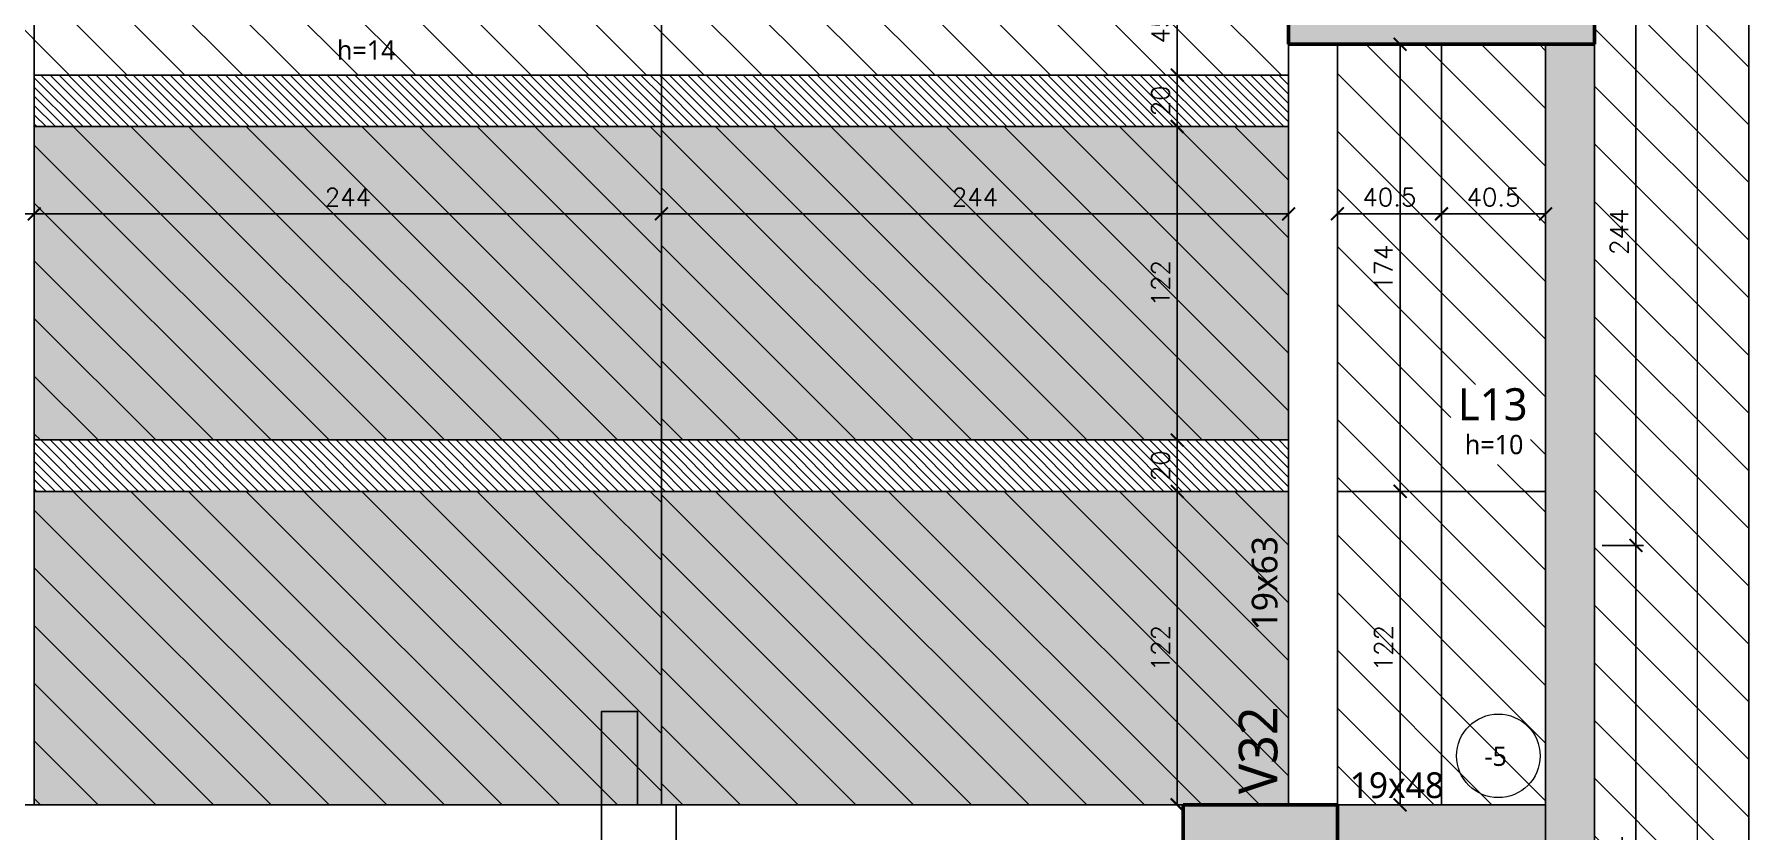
# Model space of a CAD drawing. Extents: x -32107 to -10774, y -8834 to 6017.
# Drawn here: x -29015 to -28348, y -7083 to -6773 of the extents above; entities that cross this region are included whole.
import ezdxf

# ---------------------------------------------------------------- set-up
doc = ezdxf.new("R2010")
doc.units = 0
doc.header["$PDMODE"] = 2
doc.header["$PDSIZE"] = 10
doc.layers.get('0').update_dxf_attribs({"lineweight": 13})
doc.layers.get('Defpoints').update_dxf_attribs({"lineweight": 13})
doc.layers.add('A-DETL', color=7, linetype='Continuous', lineweight=18, true_color=0x00a600)
for name, color, linetype, lineweight in [('A-FLOR', 7, 'Continuous', 18), ('A-FLOR-IDEN', 7, 'Continuous', 9), ('A-GENM', 7, 'Continuous', 18), ('S-BEAM', 7, 'Continuous', 18), ('S-BEAM-IDEN', 7, 'Continuous', 9), ('S-COLS', 7, 'Continuous', 18)]:
    doc.layers.add(name, color=color, linetype=linetype, lineweight=lineweight)
for name, color, linetype in [('Cota', 4, 'Continuous'), ('Faixa Reesc', 8, 'Continuous'), ('Hachura 122x244', 253, 'Continuous'), ('Painéis', 200, 'Continuous'), ('Reaproveitamento', 251, 'Continuous')]:
    doc.layers.add(name, color=color, linetype=linetype)
doc.styles.add('Gadugi', font='gadugi.ttf', dxfattribs={"height": 15})
doc.styles.add('Gadugi_1', font='gadugi.ttf', dxfattribs={"height": 10})
doc.styles.add('Gadugi_3', font='gadugi.ttf', dxfattribs={"height": 7.5})
doc.styles.add('Gadugi_4', font='gadugi.ttf', dxfattribs={"height": 7.5})
doc.styles.add('ROMANS', font='romans.shx')
doc.dimstyles.new('Cota Paínel', dxfattribs={"dimtxt": 7, "dimasz": 5, "dimexe": 3, "dimexo": 3, "dimgap": 3, "dimtad": 1, "dimdec": 1, "dimzin": 12, "dimdsep": 46, "dimtxsty": 'ROMANS', "dimblk": 'ARCHTICK', "dimcen": 0, "dimclrd": 4, "dimclre": 4, "dimclrt": 1, "dimadec": 1, "dimazin": 3, "dimtfac": 1, "dimtdec": 1, "dimtmove": 0, "dimatfit": 3, "dimldrblk": 'OBLIQUE', "dimfxl": 0, "dimtolj": 1, "dimtzin": 12, "dimarcsym": 0})
pattern_1 = [(135, (47.011, -948.851), (-11.22532, -11.22532), [])]

# ---------------------------------------------------------------- blocks, each defined once
blk = doc.blocks.new('PED_TAG_LAJE_R01 - TÍTULO_ESPESSURA_REBAIXO-2413107-PL K 100 - FORMA DO 6º PAVIMENTO')
at = {"layer": 'A-FLOR-IDEN'}
blk.add_circle((-0.046, -0.667), 0.325, dxfattribs=at)
blk = doc.blocks.new('_ArchTick')
at = {"color": 0, "linetype": 'ByBlock', "const_width": 0.15}
blk.add_lwpolyline([(-0.5, -0.5), (0.5, 0.5)], dxfattribs=at)
blk = doc.blocks.new('*D157')
at = {"layer": 'Cota', "color": 4, "lineweight": -2, "transparency": 16777216}
for p, q in [((-28404.67, -6972.14), (-28388.58, -6972.14)), ((-28391.58, -7216.14), (-28391.58, -6972.14)), ((-28404.67, -7216.14), (-28388.58, -7216.14))]:
    blk.add_line(p, q, dxfattribs=at)
at = {"layer": 'Defpoints', "color": 0, "transparency": 16777216}
for p in [(-28407.67, -6972.14), (-28391.58, -6972.14), (-28407.67, -7216.14)]:
    blk.add_point(p, dxfattribs=at)
at = {"layer": 'Cota', "color": 4, "lineweight": -2, "transparency": 16777216, "xscale": 5, "yscale": 5, "zscale": 5}
for p, rotation in [((-28391.58, -6972.14), 90), ((-28391.58, -7216.14), 270)]:
    blk.add_blockref('_ArchTick', p, dxfattribs=dict(at, rotation=rotation))
at = {"layer": 'Cota', "color": 1, "transparency": 16777216, "insert": (-28398.08, -7094.14), "char_height": 7, "attachment_point": 5, "rotation": 90, "style": 'ROMANS'}
blk.add_mtext('\\A1;244', dxfattribs=at)
blk = doc.blocks.new('_OBLIQUE')
at = {"color": 0, "linetype": 'ByBlock', "lineweight": -2}
for p, q in [((0, 0), (-1, 0)), ((-0.5, -0.5), (0.5, 0.5))]:
    blk.add_line(p, q, dxfattribs=at)
blk = doc.blocks.new('*D158')
at = {"layer": 'Cota', "color": 4, "lineweight": -2, "transparency": 16777216}
for p, q in [((-28404.67, -6728.14), (-28388.58, -6728.14)), ((-28391.58, -6972.14), (-28391.58, -6728.14)), ((-28404.67, -6972.14), (-28388.58, -6972.14))]:
    blk.add_line(p, q, dxfattribs=at)
at = {"layer": 'Defpoints', "color": 0, "transparency": 16777216}
for p in [(-28407.67, -6728.14), (-28391.58, -6728.14), (-28407.67, -6972.14)]:
    blk.add_point(p, dxfattribs=at)
at = {"layer": 'Cota', "color": 4, "lineweight": -2, "transparency": 16777216, "xscale": 5, "yscale": 5, "zscale": 5}
for p, rotation in [((-28391.58, -6728.14), 90), ((-28391.58, -6972.14), 270)]:
    blk.add_blockref('_ArchTick', p, dxfattribs=dict(at, rotation=rotation))
at = {"layer": 'Cota', "color": 1, "transparency": 16777216, "insert": (-28398.08, -6850.14), "char_height": 7, "attachment_point": 5, "rotation": 90, "style": 'ROMANS'}
blk.add_mtext('\\A1;244', dxfattribs=at)
blk = doc.blocks.new('*D222')
at = {"layer": 'A-GENM', "color": 4, "lineweight": -2, "transparency": 16777216}
for p, q in [((-29258.71, -6812.14), (-29258.71, -6846.13)), ((-29014.71, -6812.14), (-29014.71, -6846.13)), ((-29258.71, -6843.13), (-29014.71, -6843.13))]:
    blk.add_line(p, q, dxfattribs=at)
at = {"layer": 'Defpoints', "color": 0, "transparency": 16777216}
for p in [(-29258.71, -6809.14), (-29014.71, -6809.14), (-29014.71, -6843.13)]:
    blk.add_point(p, dxfattribs=at)
at = {"layer": 'A-GENM', "color": 4, "lineweight": -2, "transparency": 16777216, "xscale": 5, "yscale": 5, "zscale": 5, "rotation": 180}
blk.add_blockref('_ArchTick', (-29258.71, -6843.13), dxfattribs=at)
at = {"layer": 'A-GENM', "color": 4, "lineweight": -2, "transparency": 16777216, "xscale": 5, "yscale": 5, "zscale": 5}
blk.add_blockref('_ArchTick', (-29014.71, -6843.13), dxfattribs=at)
at = {"layer": 'A-GENM', "color": 1, "transparency": 16777216, "insert": (-29136.71, -6836.63), "char_height": 7, "attachment_point": 5, "style": 'ROMANS'}
blk.add_mtext('\\A1;244', dxfattribs=at)
blk = doc.blocks.new('122x244')
at = {"layer": 'Hachura 122x244'}
h = blk.add_hatch(color=256, dxfattribs=at)
h.dxf.hatch_style = 2
h.paths.add_polyline_path([(-30259.5, 9300.7), (-30015.5, 9300.7), (-30015.5, 9422.7), (-30259.5, 9422.7)])
at = {"layer": 'Painéis'}
blk.add_lwpolyline([(-30259.5, 9300.7), (-30015.5, 9300.7), (-30015.5, 9422.7), (-30259.5, 9422.7)], close=True, dxfattribs=at)
blk = doc.blocks.new('*D223')
at = {"layer": 'A-GENM', "color": 4, "lineweight": -2, "transparency": 16777216}
for p, q in [((-29014.71, -6812.14), (-29014.71, -6846.13)), ((-28770.71, -6812.14), (-28770.71, -6846.13)), ((-29014.71, -6843.13), (-28770.71, -6843.13))]:
    blk.add_line(p, q, dxfattribs=at)
at = {"layer": 'Defpoints', "color": 0, "transparency": 16777216}
for p in [(-29014.71, -6809.14), (-28770.71, -6809.14), (-28770.71, -6843.13)]:
    blk.add_point(p, dxfattribs=at)
at = {"layer": 'A-GENM', "color": 4, "lineweight": -2, "transparency": 16777216, "xscale": 5, "yscale": 5, "zscale": 5, "rotation": 180}
blk.add_blockref('_ArchTick', (-29014.71, -6843.13), dxfattribs=at)
at = {"layer": 'A-GENM', "color": 4, "lineweight": -2, "transparency": 16777216, "xscale": 5, "yscale": 5, "zscale": 5}
blk.add_blockref('_ArchTick', (-28770.71, -6843.13), dxfattribs=at)
at = {"layer": 'A-GENM', "color": 1, "transparency": 16777216, "insert": (-28892.71, -6836.63), "char_height": 7, "attachment_point": 5, "style": 'ROMANS'}
blk.add_mtext('\\A1;244', dxfattribs=at)
blk = doc.blocks.new('*D224')
at = {"layer": 'A-GENM', "color": 4, "lineweight": -2, "transparency": 16777216}
for p, q in [((-28770.71, -6812.14), (-28770.71, -6846.13)), ((-28526.71, -6812.14), (-28526.71, -6846.13)), ((-28770.71, -6843.13), (-28526.71, -6843.13))]:
    blk.add_line(p, q, dxfattribs=at)
at = {"layer": 'Defpoints', "color": 0, "transparency": 16777216}
for p in [(-28770.71, -6809.14), (-28526.71, -6809.14), (-28526.71, -6843.13)]:
    blk.add_point(p, dxfattribs=at)
at = {"layer": 'A-GENM', "color": 4, "lineweight": -2, "transparency": 16777216, "xscale": 5, "yscale": 5, "zscale": 5, "rotation": 180}
blk.add_blockref('_ArchTick', (-28770.71, -6843.13), dxfattribs=at)
at = {"layer": 'A-GENM', "color": 4, "lineweight": -2, "transparency": 16777216, "xscale": 5, "yscale": 5, "zscale": 5}
blk.add_blockref('_ArchTick', (-28526.71, -6843.13), dxfattribs=at)
at = {"layer": 'A-GENM', "color": 1, "transparency": 16777216, "insert": (-28648.71, -6836.63), "char_height": 7, "attachment_point": 5, "style": 'ROMANS'}
blk.add_mtext('\\A1;244', dxfattribs=at)
blk = doc.blocks.new('*D203')
at = {"layer": 'Cota', "color": 4, "lineweight": -2, "transparency": 16777216}
for p, q in [((-28550.01, -6951.14), (-28573.03, -6951.14)), ((-28570.03, -7073.14), (-28570.03, -6951.14)), ((-28550.01, -7073.14), (-28573.03, -7073.14))]:
    blk.add_line(p, q, dxfattribs=at)
at = {"layer": 'Defpoints', "color": 0, "transparency": 16777216}
for p in [(-28570.03, -6951.14), (-28547.01, -6951.14), (-28547.01, -7073.14)]:
    blk.add_point(p, dxfattribs=at)
at = {"layer": 'Cota', "color": 4, "lineweight": -2, "transparency": 16777216, "xscale": 5, "yscale": 5, "zscale": 5}
for p, rotation in [((-28570.03, -6951.14), 90), ((-28570.03, -7073.14), 270)]:
    blk.add_blockref('_ArchTick', p, dxfattribs=dict(at, rotation=rotation))
at = {"layer": 'Cota', "color": 1, "transparency": 16777216, "insert": (-28576.53, -7012.14), "char_height": 7, "attachment_point": 5, "rotation": 90, "style": 'ROMANS'}
blk.add_mtext('\\A1;122', dxfattribs=at)
blk = doc.blocks.new('*D204')
at = {"layer": 'Cota', "color": 4, "lineweight": -2, "transparency": 16777216}
for p, q in [((-28559.22, -6931.14), (-28573.03, -6931.14)), ((-28570.03, -6951.14), (-28570.03, -6931.14)), ((-28550.01, -6951.14), (-28573.03, -6951.14))]:
    blk.add_line(p, q, dxfattribs=at)
at = {"layer": 'Defpoints', "color": 0, "transparency": 16777216}
for p in [(-28570.03, -6931.14), (-28556.22, -6931.14), (-28547.01, -6951.14)]:
    blk.add_point(p, dxfattribs=at)
at = {"layer": 'Cota', "color": 4, "lineweight": -2, "transparency": 16777216, "xscale": 5, "yscale": 5, "zscale": 5}
for p, rotation in [((-28570.03, -6931.14), 90), ((-28570.03, -6951.14), 270)]:
    blk.add_blockref('_ArchTick', p, dxfattribs=dict(at, rotation=rotation))
at = {"layer": 'Cota', "color": 1, "transparency": 16777216, "insert": (-28576.53, -6941.14), "char_height": 7, "attachment_point": 5, "rotation": 90, "style": 'ROMANS'}
blk.add_mtext('\\A1;20', dxfattribs=at)
blk = doc.blocks.new('*D205')
at = {"layer": 'Cota', "color": 4, "lineweight": -2, "transparency": 16777216}
for p, q in [((-28559.22, -6809.14), (-28573.03, -6809.14)), ((-28570.03, -6931.14), (-28570.03, -6809.14)), ((-28559.22, -6931.14), (-28573.03, -6931.14))]:
    blk.add_line(p, q, dxfattribs=at)
at = {"layer": 'Defpoints', "color": 0, "transparency": 16777216}
for p in [(-28570.03, -6809.14), (-28556.22, -6809.14), (-28556.22, -6931.14)]:
    blk.add_point(p, dxfattribs=at)
at = {"layer": 'Cota', "color": 4, "lineweight": -2, "transparency": 16777216, "xscale": 5, "yscale": 5, "zscale": 5}
for p, rotation in [((-28570.03, -6809.14), 90), ((-28570.03, -6931.14), 270)]:
    blk.add_blockref('_ArchTick', p, dxfattribs=dict(at, rotation=rotation))
at = {"layer": 'Cota', "color": 1, "transparency": 16777216, "insert": (-28576.53, -6870.14), "char_height": 7, "attachment_point": 5, "rotation": 90, "style": 'ROMANS'}
blk.add_mtext('\\A1;122', dxfattribs=at)
blk = doc.blocks.new('*D206')
at = {"layer": 'Cota', "color": 4, "lineweight": -2, "transparency": 16777216}
for p, q in [((-28559.22, -6789.14), (-28573.03, -6789.14)), ((-28570.03, -6809.14), (-28570.03, -6789.14)), ((-28559.22, -6809.14), (-28573.03, -6809.14))]:
    blk.add_line(p, q, dxfattribs=at)
at = {"layer": 'Defpoints', "color": 0, "transparency": 16777216}
for p in [(-28570.03, -6789.14), (-28556.22, -6789.14), (-28556.22, -6809.14)]:
    blk.add_point(p, dxfattribs=at)
at = {"layer": 'Cota', "color": 4, "lineweight": -2, "transparency": 16777216, "xscale": 5, "yscale": 5, "zscale": 5}
for p, rotation in [((-28570.03, -6789.14), 90), ((-28570.03, -6809.14), 270)]:
    blk.add_blockref('_ArchTick', p, dxfattribs=dict(at, rotation=rotation))
at = {"layer": 'Cota', "color": 1, "transparency": 16777216, "insert": (-28576.53, -6799.14), "char_height": 7, "attachment_point": 5, "rotation": 90, "style": 'ROMANS'}
blk.add_mtext('\\A1;20', dxfattribs=at)
blk = doc.blocks.new('*D207')
at = {"layer": 'Cota', "color": 4, "lineweight": -2, "transparency": 16777216}
for p, q in [((-28559.22, -6743.64), (-28573.03, -6743.64)), ((-28570.03, -6789.14), (-28570.03, -6743.64)), ((-28559.22, -6789.14), (-28573.03, -6789.14))]:
    blk.add_line(p, q, dxfattribs=at)
at = {"layer": 'Defpoints', "color": 0, "transparency": 16777216}
for p in [(-28570.03, -6743.64), (-28556.22, -6743.64), (-28556.22, -6789.14)]:
    blk.add_point(p, dxfattribs=at)
at = {"layer": 'Cota', "color": 4, "lineweight": -2, "transparency": 16777216, "xscale": 5, "yscale": 5, "zscale": 5}
for p, rotation in [((-28570.03, -6743.64), 90), ((-28570.03, -6789.14), 270)]:
    blk.add_blockref('_ArchTick', p, dxfattribs=dict(at, rotation=rotation))
at = {"layer": 'Cota', "color": 1, "transparency": 16777216, "insert": (-28576.53, -6766.39), "char_height": 7, "attachment_point": 5, "rotation": 90, "style": 'ROMANS'}
blk.add_mtext('\\A1;45.5', dxfattribs=at)
blk = doc.blocks.new('*D252')
at = {"layer": 'Cota', "color": 4, "lineweight": -2, "transparency": 16777216}
for p, q in [((-28470.21, -6951.14), (-28486.3, -6951.14)), ((-28483.3, -7073.14), (-28483.3, -6951.14)), ((-28470.21, -7073.14), (-28486.3, -7073.14))]:
    blk.add_line(p, q, dxfattribs=at)
at = {"layer": 'Defpoints', "color": 0, "transparency": 16777216}
for p in [(-28483.3, -6951.14), (-28467.21, -6951.14), (-28467.21, -7073.14)]:
    blk.add_point(p, dxfattribs=at)
at = {"layer": 'Cota', "color": 4, "lineweight": -2, "transparency": 16777216, "xscale": 5, "yscale": 5, "zscale": 5}
for p, rotation in [((-28483.3, -6951.14), 90), ((-28483.3, -7073.14), 270)]:
    blk.add_blockref('_ArchTick', p, dxfattribs=dict(at, rotation=rotation))
at = {"layer": 'Cota', "color": 1, "transparency": 16777216, "insert": (-28489.8, -7012.14), "char_height": 7, "attachment_point": 5, "rotation": 90, "style": 'ROMANS'}
blk.add_mtext('\\A1;122', dxfattribs=at)
blk = doc.blocks.new('*D253')
at = {"layer": 'Cota', "color": 4, "lineweight": -2, "transparency": 16777216}
for p, q in [((-28470.21, -6777.14), (-28486.3, -6777.14)), ((-28483.3, -6951.14), (-28483.3, -6777.14)), ((-28470.21, -6951.14), (-28486.3, -6951.14))]:
    blk.add_line(p, q, dxfattribs=at)
at = {"layer": 'Defpoints', "color": 0, "transparency": 16777216}
for p in [(-28483.3, -6777.14), (-28467.21, -6777.14), (-28467.21, -6951.14)]:
    blk.add_point(p, dxfattribs=at)
at = {"layer": 'Cota', "color": 4, "lineweight": -2, "transparency": 16777216, "xscale": 5, "yscale": 5, "zscale": 5}
for p, rotation in [((-28483.3, -6777.14), 90), ((-28483.3, -6951.14), 270)]:
    blk.add_blockref('_ArchTick', p, dxfattribs=dict(at, rotation=rotation))
at = {"layer": 'Cota', "color": 1, "transparency": 16777216, "insert": (-28489.8, -6864.14), "char_height": 7, "attachment_point": 5, "rotation": 90, "style": 'ROMANS'}
blk.add_mtext('\\A1;174', dxfattribs=at)
blk = doc.blocks.new('*D254')
at = {"layer": 'Cota', "color": 4, "lineweight": -2, "transparency": 16777216}
for p, q in [((-28467.21, -6806.64), (-28467.21, -6846.13)), ((-28426.71, -6806.64), (-28426.71, -6846.13)), ((-28426.71, -6843.13), (-28467.21, -6843.13))]:
    blk.add_line(p, q, dxfattribs=at)
at = {"layer": 'Defpoints', "color": 0, "transparency": 16777216}
for p in [(-28467.21, -6803.64), (-28426.71, -6803.64), (-28467.21, -6843.13)]:
    blk.add_point(p, dxfattribs=at)
at = {"layer": 'Cota', "color": 4, "lineweight": -2, "transparency": 16777216, "xscale": 5, "yscale": 5, "zscale": 5, "rotation": 180}
blk.add_blockref('_ArchTick', (-28467.21, -6843.13), dxfattribs=at)
at = {"layer": 'Cota', "color": 4, "lineweight": -2, "transparency": 16777216, "xscale": 5, "yscale": 5, "zscale": 5}
blk.add_blockref('_ArchTick', (-28426.71, -6843.13), dxfattribs=at)
at = {"layer": 'Cota', "color": 1, "transparency": 16777216, "insert": (-28446.96, -6836.63), "char_height": 7, "attachment_point": 5, "style": 'ROMANS'}
blk.add_mtext('\\A1;40.5', dxfattribs=at)
blk = doc.blocks.new('*D255')
at = {"layer": 'Cota', "color": 4, "lineweight": -2, "transparency": 16777216}
for p, q in [((-28467.21, -6806.64), (-28467.21, -6846.13)), ((-28507.71, -6820.19), (-28507.71, -6846.13)), ((-28467.21, -6843.13), (-28507.71, -6843.13))]:
    blk.add_line(p, q, dxfattribs=at)
at = {"layer": 'Defpoints', "color": 0, "transparency": 16777216}
for p in [(-28467.21, -6803.64), (-28507.71, -6817.19), (-28507.71, -6843.13)]:
    blk.add_point(p, dxfattribs=at)
at = {"layer": 'Cota', "color": 4, "lineweight": -2, "transparency": 16777216, "xscale": 5, "yscale": 5, "zscale": 5, "rotation": 180}
blk.add_blockref('_ArchTick', (-28507.71, -6843.13), dxfattribs=at)
at = {"layer": 'Cota', "color": 4, "lineweight": -2, "transparency": 16777216, "xscale": 5, "yscale": 5, "zscale": 5}
blk.add_blockref('_ArchTick', (-28467.21, -6843.13), dxfattribs=at)
at = {"layer": 'Cota', "color": 1, "transparency": 16777216, "insert": (-28487.46, -6836.63), "char_height": 7, "attachment_point": 5, "style": 'ROMANS'}
blk.add_mtext('\\A1;40.5', dxfattribs=at)

msp = doc.modelspace()

# ---------------------------------------------------------------- hatches: boundary and pattern name
at = {"layer": 'Faixa Reesc'}
h = msp.add_hatch(dxfattribs=at)
h.set_pattern_fill('ANSI31', color=256, scale=0.8, angle=90)
h.set_pattern_definition([(135, (425.8505, -10482.5464), (-1.79605122, -1.79605122), [])])
h.paths.add_polyline_path([(-29014.71, -6789.14), (-28770.71, -6789.14), (-28770.71, -6809.14), (-29014.71, -6809.14)])
h = msp.add_hatch(dxfattribs=at)
h.set_pattern_fill('ANSI31', color=256, scale=0.8, angle=90)
h.set_pattern_definition([(135, (181.8505, -10482.5464), (-1.79605122, -1.79605122), [])])
h.paths.add_polyline_path([(-28770.71, -6789.14), (-28526.71, -6789.14), (-28526.71, -6809.14), (-28770.71, -6809.14)])
h = msp.add_hatch(dxfattribs=at)
h.set_pattern_fill('ANSI31', color=256, scale=0.8, angle=90)
h.set_pattern_definition([(135, (425.8505, -10624.5464), (-1.79605122, -1.79605122), [])])
h.paths.add_polyline_path([(-29014.71, -6931.14), (-28770.71, -6931.14), (-28770.71, -6951.14), (-29014.71, -6951.14)])
h = msp.add_hatch(dxfattribs=at)
h.set_pattern_fill('ANSI31', color=256, scale=0.8, angle=90)
h.set_pattern_definition([(135, (181.8505, -10624.5464), (-1.79605122, -1.79605122), [])])
h.paths.add_polyline_path([(-28770.71, -6931.14), (-28526.71, -6931.14), (-28526.71, -6951.14), (-28770.71, -6951.14)])
at = {"layer": 'Reaproveitamento'}
h = msp.add_hatch(dxfattribs=at)
h.set_pattern_fill('ANSI31', color=256, scale=5, angle=90)
h.set_pattern_definition(pattern_1)
h.paths.add_polyline_path([(-28770.71, -6743.64), (-28526.71, -6743.64), (-28526.71, -6758.14), (-28526.71, -6789.14), (-28770.71, -6789.14)])
h.paths.add_polyline_path([(-29014.71, -6743.64), (-28770.71, -6743.64), (-28770.71, -6789.14), (-29014.71, -6789.14)])
h.paths.add_polyline_path([(-29258.71, -6743.64), (-29014.71, -6743.64), (-29014.71, -6789.14), (-29258.71, -6789.14)])
h.paths.add_polyline_path([(-29293.71, -6743.64), (-29258.71, -6743.64), (-29258.71, -6789.14), (-29258.71, -6931.14), (-29293.71, -6931.14)])
h.paths.add_polyline_path([(-29293.71, -6621.64), (-29293.71, -6601.64), (-29271.21, -6601.64), (-29271.21, -6621.64), (-29258.71, -6621.64), (-29258.71, -6743.64), (-29293.71, -6743.64)])
h.paths.add_polyline_path([(-29537.71, -6743.64), (-29293.71, -6743.64), (-29293.71, -6789.14), (-29537.71, -6789.14)])
h.paths.add_polyline_path([(-29293.71, -6931.14), (-29258.71, -6931.14), (-29258.71, -7073.14), (-29293.71, -7073.14)])
h.paths.add_polyline_path([(-28873.47, -6779.55), (-28897.74, -6779.55), (-28897.74, -6749.55), (-28873.47, -6749.55)], flags=24)
h.paths.add_polyline_path([(-28873.07, -6789.79), (-28901.76, -6789.79), (-28901.76, -6771.8), (-28873.07, -6771.8)], flags=9)
h = msp.add_hatch(dxfattribs=at)
h.set_pattern_fill('ANSI31', color=256, scale=5, angle=90)
h.set_pattern_definition([(135, (-1157.109, -10583.046), (-11.22532, -11.22532), [])])
h.paths.add_polyline_path([(-28347.67, -6617.14), (-28363.71, -6617.14), (-28363.71, -6602.14), (-28407.67, -6602.14), (-28407.67, -7527.14), (-28347.67, -7527.14)])
h = msp.add_hatch(dxfattribs=at)
h.set_pattern_fill('ANSI31', color=256, scale=5, angle=90)
h.set_pattern_definition(pattern_1)
h.paths.add_polyline_path([(-28467.21, -6777.14), (-28426.71, -6777.14), (-28426.71, -6951.14), (-28467.21, -6951.14)])
h.paths.add_polyline_path([(-28463.75, -6924.5, 1), (-28431.25, -6924.5, 1)], flags=16)
h.paths.add_polyline_path([(-28507.71, -6777.14), (-28467.21, -6777.14), (-28467.21, -6951.14), (-28507.71, -6951.14)])
h.paths.add_polyline_path([(-28507.71, -6951.14), (-28467.21, -6951.14), (-28467.21, -7073.14), (-28507.71, -7073.14)])
h.paths.add_polyline_path([(-28467.21, -6951.14), (-28426.71, -6951.14), (-28426.71, -7073.14), (-28467.21, -7073.14)])
h.paths.add_polyline_path([(-28434.54, -6841.88), (-28459.37, -6841.88), (-28459.37, -6831.38), (-28434.54, -6831.38)], flags=24)
h.paths.add_polyline_path([(-28439.45, -6932.95), (-28453.26, -6932.95), (-28453.26, -6914.96), (-28439.45, -6914.96)], flags=8)
h.paths.add_polyline_path([(-28430.03, -6897.14), (-28463.93, -6897.14), (-28463.93, -6867.15), (-28430.03, -6867.15)], flags=24)
h.paths.add_polyline_path([(-28433.92, -6907.39), (-28462.61, -6907.39), (-28462.61, -6889.39), (-28433.92, -6889.39)], flags=24)
h.paths.add_polyline_path([(-28482.05, -6874.56), (-28482.05, -6853.72), (-28471.55, -6853.72), (-28471.55, -6874.56)], flags=24)
h.paths.add_polyline_path([(-28475.04, -6841.88), (-28499.87, -6841.88), (-28499.87, -6831.38), (-28475.04, -6831.38)], flags=24)
h.paths.add_polyline_path([(-28482.05, -7022.39), (-28482.05, -7001.89), (-28471.55, -7001.89), (-28471.55, -7022.39)], flags=24)
h.paths.add_polyline_path([(-28512.49, -7072.5), (-28512.49, -7028.6), (-28476.49, -7028.6), (-28476.49, -7072.5)], flags=9)
h.paths.add_polyline_path([(-28509.47, -7008.95), (-28509.47, -6966.6), (-28485.48, -6966.6), (-28485.48, -7008.95)], flags=9)
h.paths.add_polyline_path([(-28424.83, -7077.99), (-28468.73, -7077.99), (-28468.73, -7042), (-28424.83, -7042)], flags=9)
h = msp.add_hatch(dxfattribs=at)
h.set_pattern_fill('ANSI31', color=256, scale=5, angle=90)
h.set_pattern_definition([(135, (-274.991, -10523.737), (-11.22532, -11.22532), [])])
h.paths.add_polyline_path([(-29014.71, -6931.14), (-28770.71, -6931.14), (-28770.71, -6809.14), (-29014.71, -6809.14)])
h = msp.add_hatch(dxfattribs=at)
h.set_pattern_fill('ANSI31', color=256, scale=5, angle=90)
h.set_pattern_definition([(135, (-518.991, -10523.737), (-11.22532, -11.22532), [])])
h.paths.add_polyline_path([(-28770.71, -6931.14), (-28526.71, -6931.14), (-28526.71, -6809.14), (-28770.71, -6809.14)])
h = msp.add_hatch(dxfattribs=at)
h.set_pattern_fill('ANSI31', color=256, scale=5, angle=90)
h.set_pattern_definition([(135, (-274.991, -10665.737), (-11.22532, -11.22532), [])])
h.paths.add_polyline_path([(-29014.71, -7073.14), (-28770.71, -7073.14), (-28770.71, -6951.14), (-29014.71, -6951.14)])
h = msp.add_hatch(dxfattribs=at)
h.set_pattern_fill('ANSI31', color=256, scale=5, angle=90)
h.set_pattern_definition([(135, (-518.991, -10665.737), (-11.22532, -11.22532), [])])
h.paths.add_polyline_path([(-28770.71, -7073.14), (-28526.71, -7073.14), (-28526.71, -6951.14), (-28770.71, -6951.14)])
at = {"layer": 'S-BEAM', "true_color": 0xccffcc}
msp.add_hatch(color=254, dxfattribs=at).paths.add_polyline_path([(-28407.71, -7448.14), (-28407.71, -6777.14), (-28426.71, -6777.14), (-28426.71, -7448.14)], flags=0)
at = {"layer": 'S-BEAM', "true_color": 0xd9d9d9}
msp.add_hatch(color=254, dxfattribs=at).paths.add_polyline_path([(-28507.71, -7092.14), (-28426.71, -7092.14), (-28426.71, -7073.14), (-28507.71, -7073.14)], flags=0)
at = {"layer": 'S-COLS', "true_color": 0x808080}
for points in [[(-28407.71, -6777.14), (-28407.71, -6758.14), (-28526.71, -6758.14), (-28526.71, -6777.14)], [(-28507.71, -7113.14), (-28507.71, -7073.14), (-28567.71, -7073.14), (-28567.71, -7113.14)]]:
    msp.add_hatch(color=8, dxfattribs=at).paths.add_polyline_path(points, flags=0)

# ---------------------------------------------------------------- linework, layer by layer
at = {"layer": 'A-DETL'}
msp.add_line((-28407.71, -6602.14), (-28407.71, -7467.14), dxfattribs=at)
at = {"layer": 'A-FLOR'}
msp.add_line((-28367.71, -6602.14), (-28367.71, -7507.14), dxfattribs=at)
at = {"layer": 'Cota'}
msp.add_lwpolyline([(-28788.98, -7144.61), (-28778.98, -7144.61), (-28778.98, -7113.14), (-28764.98, -7113.14), (-28764.98, -7073.14), (-28779.98, -7073.14), (-28779.98, -7036.75), (-28793.98, -7036.75), (-28793.98, -7113.14), (-28788.98, -7113.14), (-28788.98, -7144.61)], dxfattribs=at)
at = {"layer": 'Painéis'}
msp.add_line((-28347.67, -7527.14), (-28347.67, -6617.14), dxfattribs=at)
msp.add_lwpolyline([(-28363.71, -6617.14), (-28363.71, -6602.14), (-28407.67, -6602.14), (-28407.67, -7527.14), (-28347.67, -7527.14), (-28347.67, -6617.14), (-28363.71, -6617.14)], dxfattribs=at)
for points in [[(-28770.71, -6789.14), (-29014.71, -6789.14), (-29014.71, -6743.64), (-28770.71, -6743.64)], [(-28526.71, -6789.14), (-28770.71, -6789.14), (-28770.71, -6743.64), (-28526.71, -6743.64)], [(-28467.21, -6951.14), (-28507.71, -6951.14), (-28507.71, -6777.14), (-28467.21, -6777.14)], [(-28467.21, -6951.14), (-28426.71, -6951.14), (-28426.71, -6777.14), (-28467.21, -6777.14)], [(-28770.71, -6809.14), (-29014.71, -6809.14), (-29014.71, -6789.14), (-28770.71, -6789.14)], [(-28526.71, -6809.14), (-28770.71, -6809.14), (-28770.71, -6789.14), (-28526.71, -6789.14)], [(-28770.71, -6951.14), (-29014.71, -6951.14), (-29014.71, -6931.14), (-28770.71, -6931.14)], [(-28526.71, -6951.14), (-28770.71, -6951.14), (-28770.71, -6931.14), (-28526.71, -6931.14)], [(-28467.21, -6951.14), (-28507.71, -6951.14), (-28507.71, -7073.14), (-28467.21, -7073.14)], [(-28467.21, -7073.14), (-28426.71, -7073.14), (-28426.71, -6951.14), (-28467.21, -6951.14)]]:
    msp.add_lwpolyline(points, close=True, dxfattribs=at)
at = {"layer": 'S-BEAM', "lineweight": 25}
for p, q in [((-28526.71, -7073.14), (-28526.71, -6777.14)), ((-28507.71, -7073.14), (-28507.71, -6777.14)), ((-28426.71, -7448.14), (-28426.71, -6777.14)), ((-28407.71, -7448.14), (-28407.71, -6777.14)), ((-29309.71, -7073.14), (-28567.71, -7073.14)), ((-28507.71, -7073.14), (-28426.71, -7073.14))]:
    msp.add_line(p, q, dxfattribs=at)
at = {"layer": 'S-COLS', "lineweight": 50}
for p, q in [((-28526.71, -6777.14), (-28526.71, -6758.14)), ((-28407.71, -6758.14), (-28407.71, -6777.14)), ((-28407.71, -6777.14), (-28526.71, -6777.14)), ((-28567.71, -7113.14), (-28567.71, -7073.14)), ((-28567.71, -7073.14), (-28507.71, -7073.14)), ((-28507.71, -7073.14), (-28507.71, -7113.14))]:
    msp.add_line(p, q, dxfattribs=at)

# ---------------------------------------------------------------- block references
at = {"layer": 'A-FLOR-IDEN', "xscale": 49.99999999999998, "yscale": 49.99999999999998, "zscale": 49.99999999999998}
msp.add_blockref('PED_TAG_LAJE_R01 - TÍTULO_ESPESSURA_REBAIXO-2413107-PL K 100 - FORMA DO 6º PAVIMENTO', (-28442.77, -7020.72), dxfattribs=at)
at = {"layer": 'Reaproveitamento'}
for p in [(1244.79, -16231.84), (1488.79, -16231.84), (1244.79, -16373.84), (1488.79, -16373.84)]:
    msp.add_blockref('122x244', p, dxfattribs=at)

# ---------------------------------------------------------------- texts
at = {"layer": 'A-FLOR-IDEN', "attachment_point": 1}
for s, insert, char_height, width, style in [('h=14', (-28896.97, -6775.65), 7.5, 29.6624, 'Gadugi_3'), ('L13', (-28460.86, -6910.99), 12.5, 33.27, 'Gadugi_4'), ('h=10', (-28458.13, -6929.16), 7.5, 29.6624, 'Gadugi_3'), ('-5', (-28450.49, -7050.48), 7.5, 12.0253, 'Gadugi_3')]:
    msp.add_mtext(s, dxfattribs=dict(at, insert=insert, char_height=char_height, width=width, style=style))
at = {"layer": 'S-BEAM-IDEN', "attachment_point": 1, "rotation": 90}
for s, insert, char_height, width, style in [('19x63', (-28541.03, -7005.22), 10, 44.8945, 'Gadugi_1'), ('V32', (-28546.06, -7068.92), 15, 44.0928, 'Gadugi')]:
    msp.add_mtext(s, dxfattribs=dict(at, insert=insert, char_height=char_height, width=width, style=style))
at = {"layer": 'S-BEAM-IDEN', "insert": (-28502.9, -7060.48), "char_height": 10, "width": 44.8945, "attachment_point": 1, "style": 'Gadugi_1'}
msp.add_mtext('19x48', dxfattribs=at)

# ---------------------------------------------------------------- dimensions: what is measured, and where the dimension line sits
at = {"layer": 'A-GENM'}
for base, p1, p2, picture, middle in [((-29014.71, -6843.13), (-29258.71, -6809.14), (-29014.71, -6809.14), '*D222', (-29136.71, -6836.63)), ((-28770.71, -6843.13), (-29014.71, -6809.14), (-28770.71, -6809.14), '*D223', (-28892.71, -6836.63)), ((-28526.71, -6843.13), (-28770.71, -6809.14), (-28526.71, -6809.14), '*D224', (-28648.71, -6836.63))]:
    dim = msp.add_linear_dim(base=base, p1=p1, p2=p2, dimstyle='Cota Paínel', override={"dimarcsym": 2}, dxfattribs=at)
    dim.commit()
    dim.dimension.update_dxf_attribs({"geometry": picture, "text_midpoint": middle})
at = {"layer": 'Cota'}
for base, p1, p2, angle, override, picture, middle in [((-28391.58, -6728.14), (-28407.67, -6972.14), (-28407.67, -6728.14), 90, {"dimtmove": 1}, '*D158', (-28398.08, -6850.14)), ((-28570.03, -6743.64), (-28556.22, -6789.14), (-28556.22, -6743.64), 90, {"dimtmove": 1, "dimarcsym": 2}, '*D207', (-28576.53, -6766.39)), ((-28483.3, -6777.14), (-28467.21, -6951.14), (-28467.21, -6777.14), 90, {"dimtmove": 1, "dimarcsym": 2}, '*D253', (-28489.8, -6864.14)), ((-28570.03, -6789.14), (-28556.22, -6809.14), (-28556.22, -6789.14), 90, {"dimtmove": 1, "dimarcsym": 2}, '*D206', (-28576.53, -6799.14)), ((-28507.71, -6843.13), (-28467.21, -6803.64), (-28507.71, -6817.19), 180, {"dimtmove": 1, "dimarcsym": 2}, '*D255', (-28487.46, -6836.63)), ((-28467.21, -6843.13), (-28426.71, -6803.64), (-28467.21, -6803.64), 180, {"dimarcsym": 2}, '*D254', (-28446.96, -6836.63)), ((-28570.03, -6809.14), (-28556.22, -6931.14), (-28556.22, -6809.14), 90, {"dimtmove": 1, "dimarcsym": 2}, '*D205', (-28576.53, -6870.14)), ((-28570.03, -6931.14), (-28547.01, -6951.14), (-28556.22, -6931.14), 90, {"dimtmove": 1, "dimarcsym": 2}, '*D204', (-28576.53, -6941.14)), ((-28570.03, -6951.14), (-28547.01, -7073.14), (-28547.01, -6951.14), 90, {"dimarcsym": 2}, '*D203', (-28576.53, -7012.14)), ((-28483.3, -6951.14), (-28467.21, -7073.14), (-28467.21, -6951.14), 90, {"dimarcsym": 2}, '*D252', (-28489.8, -7012.14)), ((-28391.58, -6972.14), (-28407.67, -7216.14), (-28407.67, -6972.14), 90, {"dimtmove": 1}, '*D157', (-28398.08, -7094.14))]:
    dim = msp.add_linear_dim(base=base, p1=p1, p2=p2, angle=angle, dimstyle='Cota Paínel', override=override, dxfattribs=at)
    dim.commit()
    dim.dimension.update_dxf_attribs({"geometry": picture, "text_midpoint": middle})

doc.saveas('drawing.dxf')
